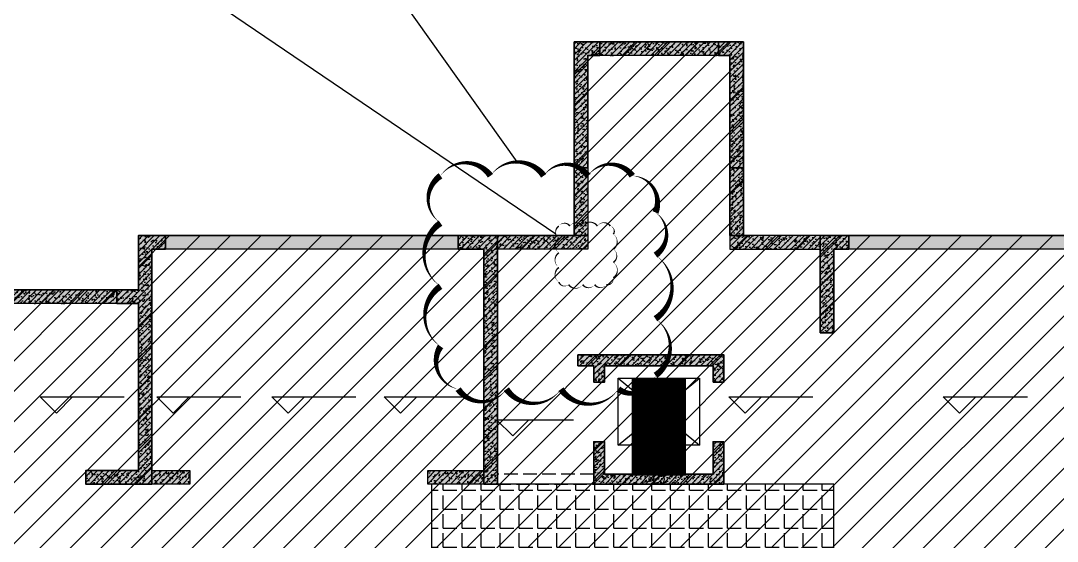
# Model space of a CAD drawing. Extents: x -1338203 to 1886333, y -783476 to 1038610.
# Drawn here: x 536232 to 555332, y 282095 to 291690 of the extents above; entities that cross this region are included whole.
import ezdxf

# ---------------------------------------------------------------- set-up
doc = ezdxf.new("R2010")
doc.units = 0
doc.header["$LTSCALE"] = 1000
doc.header["$MEASUREMENT"] = 0
doc.linetypes.add('A-19-平面B1$0$DASH', pattern=[0.35, 0.25, -0.1])
doc.layers.add('A-001-主楼组合参照B1$0$0A-X-AREA', color=6, linetype='Continuous', plot=False)
doc.layers.add('A-19-平面B1$0$AAD-A-MARK', color=6, linetype='Continuous', plot=False)
for name, color, linetype in [('A-19-平面B1$0$0A-A-SYMB-ELEV', 150, 'Continuous'), ('A-19-平面B1$0$0A-B-D&W', 135, 'Continuous'), ('A-19-平面B1$0$0A-DETL-HATH', 8, 'Continuous'), ('A-19-平面B1$0$0A-DETL-THREAD', 3, 'Continuous'), ('A-19-平面B1$0$0A-E-EVTR', 2, 'Continuous'), ('p-a-core', 1, 'Continuous'), ('S19柱墙B1_1$0$0S-CW-HATCH', 251, 'Continuous'), ('S19柱墙B1_1$0$0S-CW-HATCH-UP', 251, 'Continuous'), ('S19柱墙B1_1$0$0S-CW-LINE', 72, 'Continuous')]:
    doc.layers.add(name, color=color, linetype=linetype)
pattern_1 = [(45, (-537701.02, -383122.39), (-53.0330086, 53.0330086), []), (50, (-537701.02, -383122.39), (215.178055, -18.82564), [22.5, -247.5]), (355, (-537701.02, -383122.39), (-41.6254, 225.65764), [18, -198]), (100.4514, (-537683.09, -383123.96), (173.552815, 206.83186), [19.12206, -210.342634]), (46.1842, (-537701.02, -383062.4), (320.17231, -49.6557), [33.75, -371.25]), (96.6356, (-537674.34, -383066.53), (280.39881, 292.23536), [28.68309, -315.5139]), (351.1842, (-537701.02, -383062.4), (280.39858, 292.23558), [27, -297]), (21, (-537671.02, -383077.39), (179.072116, -120.785667), [22.5, -247.5]), (326, (-537671.02, -383077.39), (72.9946, 217.54501), [18, -198]), (71.4514, (-537656.1, -383087.45), (252.06679, 96.75915), [19.12206, -210.342634]), (37.5, (-537701.02, -383122.39), (3.647957, 99.868156), [0, -195.6, 0, -201, 0, -198.75]), (7.5, (-537701.02, -383122.39), (78.920861, 118.323514), [0, -114.6, 0, -191.1, 0, -75.75]), (327.5, (-537767.92, -383122.39), (160.146731, -6.7664615), [0, -75, 0, -234, 0, -310.5]), (317.5, (-537797.92, -383122.39), (174.95585, 30.031495), [0, -97.5, 0, -155.4, 0, -220.5])]
pattern_2 = [(45, (-2927865.07, -271025.844), (-53.0330086, 53.0330086), []), (50, (-2927865.07, -271025.84), (215.178055, -18.82564), [22.5, -247.5]), (355, (-2927865.07, -271025.84), (-41.6254, 225.65764), [18, -198]), (100.4514, (-2927847.14, -271027.41), (173.552815, 206.831863), [19.122057, -210.342634]), (46.1842, (-2927865.07, -270965.84), (320.172315, -49.655704), [33.75, -371.25]), (96.6356, (-2927838.4, -270969.98), (280.398812, 292.23536), [28.683086, -315.5139]), (351.1842, (-2927865.07, -270965.84), (280.398584, 292.23558), [27, -297]), (21, (-2927835.07, -270980.84), (179.072116, -120.785667), [22.5, -247.5]), (326, (-2927835.07, -270980.84), (72.9946, 217.545014), [18, -198]), (71.4514, (-2927820.15, -270990.9), (252.066789, 96.759149), [19.122057, -210.342634]), (37.5, (-2927865.07, -271025.844), (3.6479566, 99.8681561), [0, -195.6, 0, -201, 0, -198.75]), (7.5, (-2927865.07, -271025.84), (78.9208612, 118.3235136), [0, -114.6, 0, -191.1, 0, -75.75]), (327.5, (-2927931.97, -271025.84), (160.1467309, -6.7664615), [0, -75, 0, -234, 0, -310.5]), (317.5, (-2927961.97, -271025.84), (174.955851, 30.031495), [0, -97.5, 0, -155.4, 0, -220.5])]

# ---------------------------------------------------------------- blocks, each defined once
blk = doc.blocks.new('S19柱墙B1_1')
at = {"layer": 'S19柱墙B1_1$0$0S-CW-HATCH'}
h = blk.add_hatch(color=256, dxfattribs=at)
h.dxf.hatch_style = 1
h.paths.add_polyline_path([(31610, 7810), (31390, 7810), (31390, 5740), (31140, 5740), (31140, 8060), (31610, 8060)])
h = blk.add_hatch(color=256, dxfattribs=at)
h.dxf.hatch_style = 1
h.paths.add_polyline_path([(31610, 8060), (33800, 8060), (33800, 7810), (31610, 7810)])
h = blk.add_hatch(color=256, dxfattribs=at)
h.dxf.hatch_style = 1
h.paths.add_polyline_path([(34260, 8060), (34260, 5740), (34010, 5740), (34010, 7810), (33800, 7810), (33800, 8060)])
h = blk.add_hatch(color=256, dxfattribs=at)
h.dxf.hatch_style = 1
h.paths.add_polyline_path([(31140, 5740), (31390, 5740), (31390, 4490), (31140, 4490)])
h = blk.add_hatch(color=256, dxfattribs=at)
h.dxf.hatch_style = 1
h.paths.add_polyline_path([(34010, 4490), (34260, 4490), (34260, 5740), (34010, 5740)])
h = blk.add_hatch(color=256, dxfattribs=at)
h.dxf.hatch_style = 1
h.paths.add_polyline_path([(23610, 4240), (23360, 4240), (23360, 3400), (23360, -90), (22140, -90), (22140, 160), (23110, 160), (23110, 3240), (22710, 3240), (22710, 3490), (23110, 3490), (23110, 4490), (23610, 4490)])
h = blk.add_hatch(color=256, dxfattribs=at)
h.dxf.hatch_style = 1
h.paths.add_polyline_path([(23610, 4490), (29000, 4490), (29000, 4240), (23610, 4240)])
h = blk.add_hatch(color=256, dxfattribs=at)
h.dxf.hatch_style = 1
h.paths.add_polyline_path([(29475, -90), (29475, 4240), (29000, 4240), (29000, 4490), (29725, 4490), (29725, -90)])
h = blk.add_hatch(color=256, dxfattribs=at)
h.dxf.hatch_style = 1
h.paths.add_polyline_path([(29725, 4490), (31390, 4490), (31390, 4240), (29725, 4240)])
h = blk.add_hatch(color=256, dxfattribs=at)
h.dxf.hatch_style = 1
h.paths.add_polyline_path([(34010, 4240), (35675, 4240), (35675, 4490), (34010, 4490)])
h = blk.add_hatch(color=256, dxfattribs=at)
h.dxf.hatch_style = 1
h.paths.add_polyline_path([(36200, 4240), (35925, 4240), (35925, 2700), (35675, 2700), (35675, 4490), (36200, 4490)])
h = blk.add_hatch(color=256, dxfattribs=at)
h.dxf.hatch_style = 1
h.paths.add_polyline_path([(36200, 4490), (41790, 4490), (41790, 4240), (36200, 4240)])
h = blk.add_hatch(color=256, dxfattribs=at)
h.dxf.hatch_style = 1
h.paths.add_polyline_path([(19950, 3490), (22710, 3490), (22710, 3240), (19950, 3240)])
h = blk.add_hatch(color=256, dxfattribs=at)
h.dxf.hatch_style = 1
h.paths.add_polyline_path([(33700, 1790), (33700, 2090), (32590, 2090), (31700, 2090), (31700, 1790), (31500, 1790), (31500, 2090), (31210, 2090), (31210, 2290), (31610, 2290), (32590, 2290), (33900, 2290), (33900, 1790)])
h = blk.add_hatch(color=256, dxfattribs=at)
h.dxf.hatch_style = 1
h.paths.add_polyline_path([(33900, 690), (33900, -90), (32700, -90), (31500, -90), (31500, 690), (31700, 690), (31700, 90), (32700, 90), (33700, 90), (33700, 690)])
h = blk.add_hatch(color=256, dxfattribs=at)
h.dxf.hatch_style = 1
h.paths.add_polyline_path([(23360, 160), (24060, 160), (24060, -90), (23360, -90)])
h = blk.add_hatch(color=256, dxfattribs=at)
h.dxf.hatch_style = 1
h.paths.add_polyline_path([(28440, 160), (29475, 160), (29475, -90), (28440, -90)])
at = {"layer": 'S19柱墙B1_1$0$0S-CW-HATCH-UP'}
h = blk.add_hatch(dxfattribs=at)
h.set_pattern_fill('钢筋混凝土', color=256, scale=30)
h.set_pattern_definition(pattern_1)
h.paths.add_polyline_path([(31610, 7810), (31390, 7810), (31390, 5740), (31140, 5740), (31140, 8060), (31610, 8060)])
h = blk.add_hatch(dxfattribs=at)
h.set_pattern_fill('钢筋混凝土', color=256, scale=30)
h.set_pattern_definition(pattern_2)
h.paths.add_polyline_path([(31610, 8060), (33800, 8060), (33800, 7810), (31610, 7810)])
h = blk.add_hatch(dxfattribs=at)
h.set_pattern_fill('钢筋混凝土', color=256, scale=30)
h.set_pattern_definition(pattern_1)
h.paths.add_polyline_path([(34260, 8060), (34260, 5740), (34010, 5740), (34010, 7810), (33800, 7810), (33800, 8060)])
h = blk.add_hatch(dxfattribs=at)
h.set_pattern_fill('钢筋混凝土', color=256, scale=30)
h.set_pattern_definition(pattern_2)
h.paths.add_polyline_path([(31140, 5740), (31390, 5740), (31390, 4490), (31140, 4490)])
h = blk.add_hatch(dxfattribs=at)
h.set_pattern_fill('钢筋混凝土', color=256, scale=30)
h.set_pattern_definition([(45, (0, 0), (-53.03301, 53.03301), []), (50, (0, 0), (215.17805, -18.8256), [22.5, -247.5]), (355, (0, 0), (-41.6254, 225.6576), [18, -198]), (100.4514, (17.93, -1.57), (173.5528, 206.8319), [19.122, -210.3426]), (46.1842, (0, 60), (320.1723, -49.6557), [33.75, -371.25]), (96.6356, (26.68, 55.86), (280.3988, 292.2354), [28.683, -315.514]), (351.1842, (0, 60), (280.3986, 292.2356), [27, -297]), (21, (30, 45), (179.0721, -120.7857), [22.5, -247.5]), (326, (30, 45), (72.9946, 217.545), [18, -198]), (71.4514, (44.92, 34.93), (252.0668, 96.7591), [19.122, -210.3426]), (37.5, (0, 0), (3.64796, 99.86816), [0, -195.6, 0, -201, 0, -198.75]), (7.5, (0, 0), (78.92086, 118.3235), [0, -114.6, 0, -191.1, 0, -75.75]), (327.5, (-66.9, 0), (160.14673, -6.76646), [0, -75, 0, -234, 0, -310.5]), (317.5, (-96.9, 0), (174.95585, 30.0315), [0, -97.5, 0, -155.4, 0, -220.5])])
h.paths.add_polyline_path([(34010, 4490), (34260, 4490), (34260, 5740), (34010, 5740)])
h = blk.add_hatch(dxfattribs=at)
h.set_pattern_fill('钢筋混凝土', color=256, scale=30)
h.set_pattern_definition([(45, (-586835.16, -495521.72), (-53.0330086, 53.0330086), []), (50, (-586835.16, -495521.72), (215.178055, -18.82564), [22.5, -247.5]), (355, (-586835.16, -495521.72), (-41.6254, 225.65764), [18, -198]), (100.4514, (-586817.23, -495523.3), (173.552815, 206.83186), [19.12206, -210.342634]), (46.1842, (-586835.16, -495461.72), (320.172315, -49.6557), [33.75, -371.25]), (96.6356, (-586808.48, -495465.86), (280.39881, 292.23536), [28.68309, -315.5139]), (351.1842, (-586835.16, -495461.72), (280.39858, 292.23558), [27, -297]), (21, (-586805.16, -495476.72), (179.072116, -120.785667), [22.5, -247.5]), (326, (-586805.16, -495476.72), (72.9946, 217.545014), [18, -198]), (71.4514, (-586790.24, -495486.79), (252.06679, 96.75915), [19.12206, -210.342634]), (37.5, (-586835.16, -495521.72), (3.6479566, 99.868156), [0, -195.6, 0, -201, 0, -198.75]), (7.5, (-586835.16, -495521.72), (78.920861, 118.323514), [0, -114.6, 0, -191.1, 0, -75.75]), (327.5, (-586902.06, -495521.72), (160.146731, -6.7664615), [0, -75, 0, -234, 0, -310.5]), (317.5, (-586932.06, -495521.72), (174.95585, 30.031495), [0, -97.5, 0, -155.4, 0, -220.5])])
h.paths.add_polyline_path([(23610, 4240), (23360, 4240), (23360, 3400), (23360, -90), (22140, -90), (22140, 160), (23110, 160), (23110, 3240), (22710, 3240), (22710, 3490), (23110, 3490), (23110, 4490), (23610, 4490)])
h = blk.add_hatch(dxfattribs=at)
h.set_pattern_fill('钢筋混凝土', color=256, scale=30)
h.set_pattern_definition(pattern_2)
h.paths.add_polyline_path([(23610, 4490), (29000, 4490), (29000, 4240), (23610, 4240)])
h = blk.add_hatch(dxfattribs=at)
h.set_pattern_fill('钢筋混凝土', color=256, scale=30)
h.set_pattern_definition(pattern_1)
h.paths.add_polyline_path([(29475, -90), (29475, 4240), (29000, 4240), (29000, 4490), (29725, 4490), (29725, -90)])
h = blk.add_hatch(dxfattribs=at)
h.set_pattern_fill('钢筋混凝土', color=256, scale=30)
h.set_pattern_definition(pattern_2)
h.paths.add_polyline_path([(29725, 4490), (31390, 4490), (31390, 4240), (29725, 4240)])
h = blk.add_hatch(dxfattribs=at)
h.set_pattern_fill('钢筋混凝土', color=256, scale=30)
h.set_pattern_definition(pattern_2)
h.paths.add_polyline_path([(34010, 4240), (35675, 4240), (35675, 4490), (34010, 4490)])
h = blk.add_hatch(dxfattribs=at)
h.set_pattern_fill('钢筋混凝土', color=256, scale=30)
h.set_pattern_definition(pattern_1)
h.paths.add_polyline_path([(36200, 4240), (35925, 4240), (35925, 2700), (35675, 2700), (35675, 4490), (36200, 4490)])
h = blk.add_hatch(dxfattribs=at)
h.set_pattern_fill('钢筋混凝土', color=256, scale=30)
h.set_pattern_definition(pattern_2)
h.paths.add_polyline_path([(36200, 4490), (41790, 4490), (41790, 4240), (36200, 4240)])
h = blk.add_hatch(dxfattribs=at)
h.set_pattern_fill('钢筋混凝土', color=256, scale=30)
h.set_pattern_definition(pattern_2)
h.paths.add_polyline_path([(19950, 3490), (22710, 3490), (22710, 3240), (19950, 3240)])
h = blk.add_hatch(dxfattribs=at)
h.set_pattern_fill('钢筋混凝土', color=256, scale=30)
h.set_pattern_definition(pattern_1)
h.paths.add_polyline_path([(33700, 1790), (33700, 2090), (32590, 2090), (31700, 2090), (31700, 1790), (31500, 1790), (31500, 2090), (31210, 2090), (31210, 2290), (31610, 2290), (32590, 2290), (33900, 2290), (33900, 1790)])
h = blk.add_hatch(dxfattribs=at)
h.set_pattern_fill('钢筋混凝土', color=256, scale=30)
h.set_pattern_definition(pattern_1)
h.paths.add_polyline_path([(33900, 690), (33900, -90), (32700, -90), (31500, -90), (31500, 690), (31700, 690), (31700, 90), (32700, 90), (33700, 90), (33700, 690)])
h = blk.add_hatch(dxfattribs=at)
h.set_pattern_fill('钢筋混凝土', color=256, scale=30)
h.set_pattern_definition([(45, (-2892950.08, -265825.844), (-53.0330086, 53.0330086), []), (50, (-2892950.08, -265825.84), (215.178055, -18.82564), [22.5, -247.5]), (355, (-2892950.08, -265825.84), (-41.6254, 225.65764), [18, -198]), (100.4514, (-2892932.15, -265827.41), (173.552815, 206.831863), [19.122057, -210.342634]), (46.1842, (-2892950.08, -265765.84), (320.172315, -49.655704), [33.75, -371.25]), (96.6356, (-2892923.4, -265769.98), (280.39881, 292.23536), [28.683086, -315.5139]), (351.1842, (-2892950.08, -265765.84), (280.398584, 292.23558), [27, -297]), (21, (-2892920.08, -265780.84), (179.072116, -120.785667), [22.5, -247.5]), (326, (-2892920.08, -265780.84), (72.9946, 217.545014), [18, -198]), (71.4514, (-2892905.16, -265790.9), (252.066789, 96.759149), [19.122057, -210.342634]), (37.5, (-2892950.08, -265825.844), (3.6479566, 99.8681561), [0, -195.6, 0, -201, 0, -198.75]), (7.5, (-2892950.08, -265825.84), (78.9208612, 118.3235136), [0, -114.6, 0, -191.1, 0, -75.75]), (327.5, (-2893016.98, -265825.84), (160.1467309, -6.7664615), [0, -75, 0, -234, 0, -310.5]), (317.5, (-2893046.98, -265825.84), (174.955851, 30.031495), [0, -97.5, 0, -155.4, 0, -220.5])])
h.paths.add_polyline_path([(23360, 160), (24060, 160), (24060, -90), (23360, -90)])
h = blk.add_hatch(dxfattribs=at)
h.set_pattern_fill('钢筋混凝土', color=256, scale=30)
h.set_pattern_definition([(45, (-2887805.08, -265825.844), (-53.0330086, 53.0330086), []), (50, (-2887805.08, -265825.84), (215.178055, -18.82564), [22.5, -247.5]), (355, (-2887805.08, -265825.84), (-41.6254, 225.65764), [18, -198]), (100.4514, (-2887787.15, -265827.41), (173.552815, 206.831863), [19.122057, -210.342634]), (46.1842, (-2887805.08, -265765.84), (320.172315, -49.655704), [33.75, -371.25]), (96.6356, (-2887778.4, -265769.98), (280.39881, 292.23536), [28.683086, -315.5139]), (351.1842, (-2887805.08, -265765.84), (280.398584, 292.23558), [27, -297]), (21, (-2887775.08, -265780.84), (179.072116, -120.785667), [22.5, -247.5]), (326, (-2887775.08, -265780.84), (72.9946, 217.545014), [18, -198]), (71.4514, (-2887760.16, -265790.9), (252.066789, 96.759149), [19.122057, -210.342634]), (37.5, (-2887805.08, -265825.84), (3.6479566, 99.8681561), [0, -195.6, 0, -201, 0, -198.75]), (7.5, (-2887805.08, -265825.84), (78.9208612, 118.3235136), [0, -114.6, 0, -191.1, 0, -75.75]), (327.5, (-2887871.98, -265825.84), (160.1467309, -6.7664615), [0, -75, 0, -234, 0, -310.5]), (317.5, (-2887901.98, -265825.84), (174.955851, 30.031495), [0, -97.5, 0, -155.4, 0, -220.5])])
h.paths.add_polyline_path([(28440, 160), (29475, 160), (29475, -90), (28440, -90)])
at = {"layer": 'S19柱墙B1_1$0$0S-CW-LINE', "lineweight": 35}
for points in [[(31610, 7810), (31390, 7810), (31390, 5740), (31140, 5740), (31140, 8060), (31610, 8060)], [(34260, 8060), (34260, 5740), (34010, 5740), (34010, 7810), (33800, 7810), (33800, 8060)], [(34010, 4490), (34260, 4490), (34260, 5740), (34010, 5740)], [(23610, 4240), (23360, 4240), (23360, 3400), (23360, -90), (22140, -90), (22140, 160), (23110, 160), (23110, 3240), (22710, 3240), (22710, 3490), (23110, 3490), (23110, 4490), (23610, 4490)], [(29475, -90), (29475, 4240), (29000, 4240), (29000, 4490), (29725, 4490), (29725, -90)], [(36200, 4240), (35925, 4240), (35925, 2700), (35675, 2700), (35675, 4490), (36200, 4490)], [(33700, 1790), (33700, 2090), (32590, 2090), (31700, 2090), (31700, 1790), (31500, 1790), (31500, 2090), (31210, 2090), (31210, 2290), (31610, 2290), (32590, 2290), (33900, 2290), (33900, 1790)], [(33900, 690), (33900, -90), (32700, -90), (31500, -90), (31500, 690), (31700, 690), (31700, 90), (32700, 90), (33700, 90), (33700, 690)]]:
    blk.add_lwpolyline(points, close=True, dxfattribs=at)
at = {"layer": 'S19柱墙B1_1$0$0S-CW-LINE'}
for points in [[(31610, 8060), (33800, 8060), (33800, 7810), (31610, 7810)], [(31140, 5740), (31390, 5740), (31390, 4490), (31140, 4490)], [(23610, 4490), (29000, 4490), (29000, 4240), (23610, 4240)], [(29725, 4490), (31390, 4490), (31390, 4240), (29725, 4240)], [(34010, 4240), (35675, 4240), (35675, 4490), (34010, 4490)], [(36200, 4490), (41790, 4490), (41790, 4240), (36200, 4240)], [(19950, 3490), (22710, 3490), (22710, 3240), (19950, 3240)], [(23360, 160), (24060, 160), (24060, -90), (23360, -90)], [(28440, 160), (29475, 160), (29475, -90), (28440, -90)]]:
    blk.add_lwpolyline(points, close=True, dxfattribs=at)
blk = doc.blocks.new('S001地下一墙柱')
at = {"ltscale": 0.002}
blk.add_blockref('S19柱墙B1_1', (-251075, -23650), dxfattribs=at)
blk = doc.blocks.new('A-19-平面B1')
at = {"layer": 'A-19-平面B1$0$0A-DETL-HATH'}
h = blk.add_hatch(dxfattribs=at)
h.set_pattern_fill('ANGLE', color=256, scale=100)
h.set_pattern_definition([(0, (190924.8, -284146.34), (0, 349.25), [254, -95.25]), (90, (190924.8, -284146.34), (-349.25, 3e-14), [254, -95.25])])
h.paths.add_polyline_path([(35925, -90), (28510, -90), (28510, -1340), (35925, -1340)])
at = {"layer": 'A-19-平面B1$0$0A-A-SYMB-ELEV'}
for p, q in [((21598, 1216), (21298, 1516)), ((21298, 1516), (22847, 1516)), ((21598, 1216), (21898, 1516)), ((23748, 1216), (23448, 1516)), ((23448, 1516), (24997, 1516)), ((23748, 1216), (24048, 1516)), ((25869, 1216), (25569, 1516)), ((25569, 1516), (27118, 1516)), ((25869, 1216), (26169, 1516)), ((27939, 1216), (27639, 1516)), ((27639, 1516), (29188, 1516)), ((27939, 1216), (28239, 1516)), ((34288, 1216), (33988, 1516)), ((33988, 1516), (35537, 1516)), ((34288, 1216), (34588, 1516)), ((38241, 1216), (37941, 1516)), ((37941, 1516), (39490, 1516)), ((38241, 1216), (38541, 1516)), ((30006, 797), (29706, 1097)), ((29706, 1097), (31124, 1097)), ((30006, 797), (30306, 1097))]:
    blk.add_line(p, q, dxfattribs=at)
at = {"layer": 'A-19-平面B1$0$0A-B-D&W', "linetype": 'A-19-平面B1$0$DASH'}
blk.add_lwpolyline([(31500, 90), (29725, 90), (29725, -90), (31500, -90)], close=True, dxfattribs=at)
at = {"layer": 'A-19-平面B1$0$0A-DETL-HATH'}
blk.add_lwpolyline([(35925, -90), (28510, -90), (28510, -1340), (35925, -1340)], close=True, dxfattribs=at)
at = {"layer": 'A-19-平面B1$0$0A-DETL-THREAD', "color": 0}
for p, q in [((30803, 4517), (3963, 22732)), ((30087, 5848), (18270, 22498))]:
    blk.add_line(p, q, dxfattribs=at)
at = {"layer": 'A-19-平面B1$0$0A-DETL-THREAD', "color": 0, "flags": 128}
for points in [[(28676, 5593, 0, 118, -0.520567), (29597, 5593, 0, 118, -0.520567), (30578, 5593, 0, 118, -0.520567), (31394, 5593, 0, 118, -0.520567), (32210, 5593, 0, 118, -0.520567), (32638, 4917, 0, 118, -0.520567), (32638, 4130, 0, 118, -0.520567), (32638, 2957, 0, 118, -0.520567), (32638, 1913, 0, 118, -0.520567), (31954, 1659, 0, 118, -0.520567), (30896, 1659, 0, 118, -0.520567), (29890, 1659, 0, 118, -0.520567), (29002, 1659, 0, 118, -0.520567), (28676, 2447, 0, 118, -0.520567), (28676, 3556, 0, 118, -0.520567), (28676, 4721, 0, 118, -0.520567)], [(30857, 4666, 0, 30.1, -0.520567), (31060, 4666, 0, 30.1, -0.520567), (31289, 4666, 0, 30.1, -0.520567), (31567, 4666, 0, 30.1, -0.520567), (31805, 4666, 0, 30.1, -0.520567), (31861, 4515, 0, 30.1, -0.520567), (31861, 4241, 0, 30.1, -0.520567), (31861, 3995, 0, 30.1, -0.520567), (31861, 3711, 0, 30.1, -0.520567), (31733, 3586, 0, 30.1, -0.520567), (31518, 3586, 0, 30.1, -0.520567), (31297, 3586, 0, 30.1, -0.520567), (31037, 3586, 0, 30.1, -0.520567), (30857, 3633, 0, 30.1, -0.520567), (30857, 3902, 0, 30.1, -0.520567), (30857, 4173, 0, 30.1, -0.520567), (30857, 4439, 0, 30.1, -0.520567)]]:
    blk.add_lwpolyline(points, format="xyseb", close=True, dxfattribs=at)
at = {"layer": 'A-19-平面B1$0$0A-E-EVTR'}
for p, q in [((31950, 625), (31950, 1865)), ((31950, 1865), (33450, 1865)), ((31950, 625), (33450, 1865)), ((31950, 1865), (33450, 625)), ((33450, 1865), (33450, 625)), ((33450, 625), (31950, 625)), ((32250, 315), (32250, 470)), ((32250, 470), (33150, 470)), ((33150, 470), (33150, 315)), ((33150, 315), (32250, 315))]:
    blk.add_line(p, q, dxfattribs=at)
at = {"layer": 'A-19-平面B1$0$AAD-A-MARK'}
for q in [(32700, 200), (32700, 200), (32700, 200), (32500, 0), (32500, 0), (32500, 0)]:
    blk.add_line((32700, 0), q, dxfattribs=at)
blk.add_circle((32700, 0), 100, dxfattribs=at)
blk.add_circle((32700, 0), 100, dxfattribs=at)
blk.add_circle((32700, 0), 100, dxfattribs=at)

msp = doc.modelspace()

# ---------------------------------------------------------------- hatches: boundary and pattern name
at = {"ltscale": 0.002}
h = msp.add_hatch(dxfattribs=at)
h.set_pattern_fill('ANSI31', color=8, scale=250)
h.set_pattern_definition([(45, (766365.37, 306889.07), (-280.633, 280.633), [])])
h.paths.add_polyline_path([(564290.7, 280949.1), (564290.7, 286729.1), (563615.7, 286729.1), (562347.1, 286729.1), (557580.7, 286729.1), (557580.7, 287729.1), (549550.7, 287729.1), (549550.7, 291299.1), (546430.7, 291299.1), (546430.7, 287729.1), (538400.7, 287729.1), (538400.7, 286729.1), (536040.7, 286729.1), (536040.7, 287639.1), (533980.7, 287639.1), (533980.7, 286729.1), (529300.7, 286729.1), (529300.7, 287639.1), (527240.7, 287639.1), (527240.7, 286729.1), (524880.7, 286729.1), (524880.7, 287729.1), (516850.7, 287729.1), (516850.7, 291299.1), (513730.7, 291299.1), (513730.7, 287729.1), (505880.7, 287729.1), (505700.7, 287729.1), (505700.7, 286728.3), (498990.7, 286729.1), (498990.7, 286317.5), (498990.7, 286315.9), (498990.7, 285469.1), (498170.7, 285469.1), (498170.7, 284029.1), (498990.7, 284029.1), (498990.7, 278176), (498990.7, 277949.1), (514140.7, 277949.1), (514240.7, 277949.1), (524630.7, 277949.1), (524630.7, 277349.1), (525050.7, 277349.1), (525050.7, 277949.1), (526875.7, 277949.1), (526875.7, 277349.1), (527125.7, 277349.1), (527125.7, 277949.1), (528455.7, 277949.1), (528455.7, 277349.1), (528705.7, 277349.1), (528705.7, 277949.1), (534575.7, 277949.1), (534575.7, 277349.1), (534825.7, 277349.1), (534825.7, 277949.1), (536155.7, 277949.1), (536155.7, 277349.1), (536405.7, 277349.1), (536405.7, 277949.1), (538230.7, 277949.1), (538230.7, 277349.1), (538650.7, 277349.1), (538650.7, 277949.1), (557330.7, 277949.1), (557330.7, 277349.1), (557750.7, 277349.1), (557750.7, 277949.1), (559575.7, 277949.1), (559575.7, 277349.1), (559825.7, 277349.1), (559825.7, 277949.1), (561155.7, 277949.1), (561155.7, 277349.1), (561405.7, 277349.1), (561405.7, 277949.1), (565130.7, 277949.1), (565130.7, 280949.1)])

# ---------------------------------------------------------------- linework, layer by layer
at = {"layer": 'A-001-主楼组合参照B1$0$0A-X-AREA', "elevation": 83150, "flags": 128}
msp.add_lwpolyline([(557580.7, 287729.1), (549550.7, 287729.1), (549550.7, 291299.1), (546430.7, 291299.1), (546430.7, 287729.1), (538400.7, 287729.1), (538400.7, 286729.1), (536040.7, 286729.1), (536040.7, 287639.1), (533980.7, 287639.1), (533980.7, 286729.1), (529300.7, 286729.1), (529300.7, 287639.1), (527240.7, 287639.1), (527240.7, 286729.1), (524880.7, 286729.1), (524880.7, 287729.1), (516850.7, 287729.1), (516850.7, 291299.1), (513730.7, 291299.1), (513730.7, 287729.1), (505880.7, 287729.1)], dxfattribs=at)
at = {"layer": 'p-a-core', "ltscale": 0.002, "const_width": 1000, "elevation": 83150}
msp.add_lwpolyline([(547990.7, 285104.1), (547990.7, 283304.1)], dxfattribs=at)

# ---------------------------------------------------------------- block references
at = {"ltscale": 0.002}
for name, p in [('S001地下一墙柱', (766365.4, 306889.1)), ('A-19-平面B1', (515290.7, 283239.1, 83150))]:
    msp.add_blockref(name, p, dxfattribs=at)

doc.saveas('drawing.dxf')
